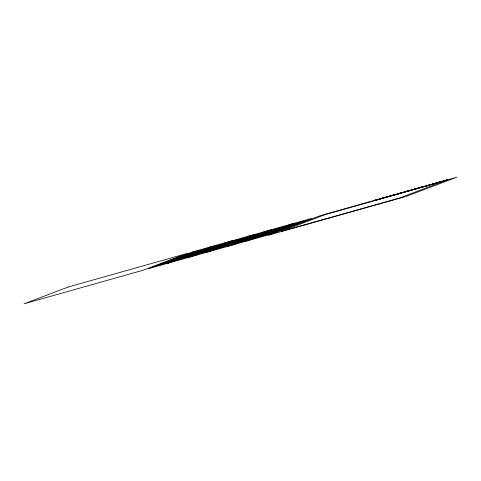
<?xml version="1.0" encoding="UTF-8"?>
<svg xmlns="http://www.w3.org/2000/svg" width="481" height="481" viewBox="0 0 481 481"><rect width="100%" height="100%" fill="white"/><g stroke="black" fill="none" stroke-linecap="round" stroke-linejoin="round"><path stroke-width="0.72" d="M223.887 245.142L222.306 245.677L241.336 240.464M248.785 239.568L246.963 240.187L266.372 234.83M275.312 230.91L277.242 230.249M277.242 230.237L261.748 234.56L263.54 233.952M180.537 257.894L199.326 251.858L199.747 251.689L194.763 253.042L200.276 250.926L195.28 252.291L195.581 252.152L214.49 246.068L209.53 247.426L212.253 246.374M192.983 255.11L211.971 249.002L207.215 250.258L212.722 248.142L207.912 249.417L226.653 243.41L226.942 243.29L222.006 244.637L227.465 242.538L222.655 243.801L232.076 240.783M185.005 257.299L171.194 261.874M197.426 254.533L187.849 257.618M232.84 241.209C234.139 240.722 241.588 238.462 237.205 240.061L252.387 235.798M257.738 235.642L263.516 233.94M252.381 235.804L250.475 236.478L276.371 228.806L295.857 223.605M262.86 233.694L264.797 233.02L229.016 243.17M443.53 181.012L447.366 179.864M229.004 243.194L223.394 244.793M253.92 237.614L234.487 243.001L236.201 242.418M270.19 232.858C271.675 232.269 278.842 230.201 274.555 231.71L281.878 229.647M295.815 223.593L303.992 221.224M408.297 190.945L410.828 190.175L407.203 191.264L408.67 190.891M444.21 180.814L447.126 179.972M192.472 255.874L197.98 253.752L193.025 255.122M209.518 248.581L211.448 247.907L189.189 254.359M221.963 245.791L222.276 245.689L221.963 245.803M193.284 252.351C193.957 252.098 202.477 249.471 197.565 251.244L233.02 241.197M393.837 194.961L395.208 194.546L393.861 194.961M253.818 237.608L270.208 232.87M236.207 242.418L214.075 248.797M226.605 246.074L243.152 241.27M241.312 240.404L257.924 235.63M193.386 252.393L185.065 254.768M174.453 259.987L214.117 248.779M170.322 260.383L218.296 246.819M268.476 232.016L285.131 227.242M189.195 254.377L177.693 257.575M433.567 183.754L434.084 183.604M168.025 263.209L170.791 262.151L165.819 263.516L171.296 261.85M207.672 252.032L210.431 250.968L205.435 252.333L224.362 246.242L224.645 246.11L219.685 247.475L225.174 245.358L220.364 246.633L239.039 240.65L239.388 240.5L234.403 241.865L239.917 239.742L234.938 241.113L235.227 240.975L254.13 234.884L249.146 236.249L251.9 235.191M227.489 246.44L236.923 243.416L232.113 244.691L237.626 242.574L232.816 243.849L251.617 237.818L246.879 239.075L252.369 236.959L247.559 238.233L266.3 232.233L266.582 232.101L261.622 233.459L267.111 231.349L262.301 232.624L271.717 229.599M247.312 240.849L250.072 239.791L245.106 241.155L264.003 235.059L264.291 234.938L259.355 236.285L264.815 234.181L260.005 235.45L278.679 229.467L279.034 229.329L274.098 230.67L279.557 228.565L274.579 229.93L274.867 229.792L293.777 223.713L288.81 225.066L291.54 224.008M382.004 198.22L379.461 199.128L380.032 198.966M383.561 197.968L383.098 198.1L385.636 197.246M384.373 197.721L385.227 197.396M384.824 197.613L387.458 196.735L385.443 197.438M385.816 197.36L384.914 197.637M398.19 193.843L400.204 193.14L399.573 193.314M410.546 190.356L412.56 189.652L410.016 190.56L410.918 190.278M419.654 187.74L418.987 187.963L420.526 187.41L419.895 187.584M426.827 185.726L426.148 185.991L429.816 184.89L427.729 185.564M427.05 185.642L427.831 185.347L425.24 186.267L427.302 185.684M431.313 184.415L432.858 183.946L430.453 184.74L431.084 184.566M434.451 183.598C442.412 181.415 434.121 183.598 436.544 182.906M438.041 182.588L441.041 181.74L439.676 182.022L440.127 181.896M438.594 182.329L435.317 183.255L436.67 182.972L436.129 183.123M442.183 181.319L438.9 182.245L440.259 181.962L439.712 182.113M392.087 195.466L393.723 194.991L390.957 195.869M223.406 244.793L225.15 244.204L209.548 248.581M391.925 195.611L393.801 195.003L392.893 195.262M163.895 263.606L226.623 246.001M218.254 246.837L223.893 245.118M243.17 241.179L248.791 239.55M163.829 263.648L155.579 265.993M408.616 190.795L407.672 191.071L410.125 190.368M421.879 187.145L423.983 186.466L422.769 186.79M421.993 187.079L420.28 187.584L423.202 186.67M266.342 234.77L274.507 232.449M408.724 190.855L410.233 190.374M422.859 186.742L420.827 187.362L422.685 186.796M408.477 190.927L409.728 190.506M381.884 198.322L383.507 197.901L380.224 198.893M409.578 190.614L409.331 190.644M381.421 198.449L381.728 198.37M422.943 186.778L422.168 187.025M376.256 200.06L378.589 199.29L373.977 200.661L376.19 200.078L375.829 200.204M381.77 198.455L382.876 198.022L381.932 198.31M376.948 199.855L376.551 199.813M389.177 196.362L388.071 196.669L391.005 195.755L389.406 196.2M376.575 199.825L374.717 200.445L375.938 200.15M376.695 199.934L379.299 199.08L377.705 199.483M381.667 198.503L380.567 198.815L381.98 198.28L381.722 198.485M413.708 189.472L416.239 188.66L413.209 189.544L413.804 189.424M445.55 180.369C442.273 181.421 448.238 179.672 445.262 180.567M389.123 196.266L387.439 196.819L389.069 196.398M418.278 188.161L418.981 187.933L418.338 188.161M421.326 187.271L421.615 187.163M414.303 189.165L412.445 189.773L413.894 189.418M414.207 189.304L415.572 188.853L413.979 189.376M392.652 195.268L391.366 195.677L392.021 195.52M432.768 183.952L433.477 183.754L432.81 183.94M408.928 190.735L409.367 190.608M421.915 187.079L422.396 186.935M418.157 188.191L417.424 188.396L417.965 188.269M428.108 185.432L429.076 185.119L428.156 185.353M405.387 191.691L405.098 191.781L406.583 191.36M377.176 199.633L377.627 199.501M392.839 195.232L393.199 195.196M392.7 195.394L392.388 195.484M421.801 187.169L421.158 187.368M390.909 195.857L391.66 195.665M447.186 179.948L444.402 180.79L446.091 180.195M446.705 180.068L447.384 179.87M385.798 197.222L386.291 197.06L385.864 197.18M395.971 194.33L396.603 194.156L394.065 195.058L394.697 194.883M402.741 192.424L403.373 192.244L400.835 193.152L401.467 192.971M406.788 191.282L407.353 191.125L405.339 191.829L406.138 191.522L405.663 191.612M434.289 183.526L434.854 183.363L432.84 184.073L433.471 183.892M442.995 181.066L443.626 180.892L441.089 181.794L441.714 181.62M385.004 197.547L383.219 198.1M398.821 193.663L397.667 194.041L398.298 193.867M296.621 224.032L285.125 227.23M289.249 226.84L275.33 230.922M162.951 263.191L174.537 259.974M422.667 186.82L423.07 186.688M446.194 180.165L446.633 180.044M408.387 190.951L407.906 191.083M393.187 195.136L393.512 195.094M391.967 195.581L391.552 195.647M392.568 195.352L392.159 195.46M444.234 180.826L443.548 181.024M192.49 255.868L197.45 254.509M268.524 232.004L262.885 233.706M180.555 257.906L185.534 256.535L180.008 258.652L185.005 257.293M268.681 235.119L405.399 196.657L456.95 177.188L320.226 215.668L268.681 235.119M417.255 188.42L416.119 188.786L418.133 188.083L417.298 188.402M68.278 286.983L24.05 303.818L142.977 270.274L187.205 253.439L68.278 286.983M192.436 251.966L148.208 268.801L267.135 235.257L311.363 218.422L192.436 251.966M325.463 214.514L281.235 231.355L400.162 197.811L444.39 180.97L325.463 214.514M401.148 192.869L399.242 193.596L401.779 192.695L401.148 192.869M403.83 192.166L402.952 192.496L405.062 191.787L403.848 192.16"/></g></svg>
